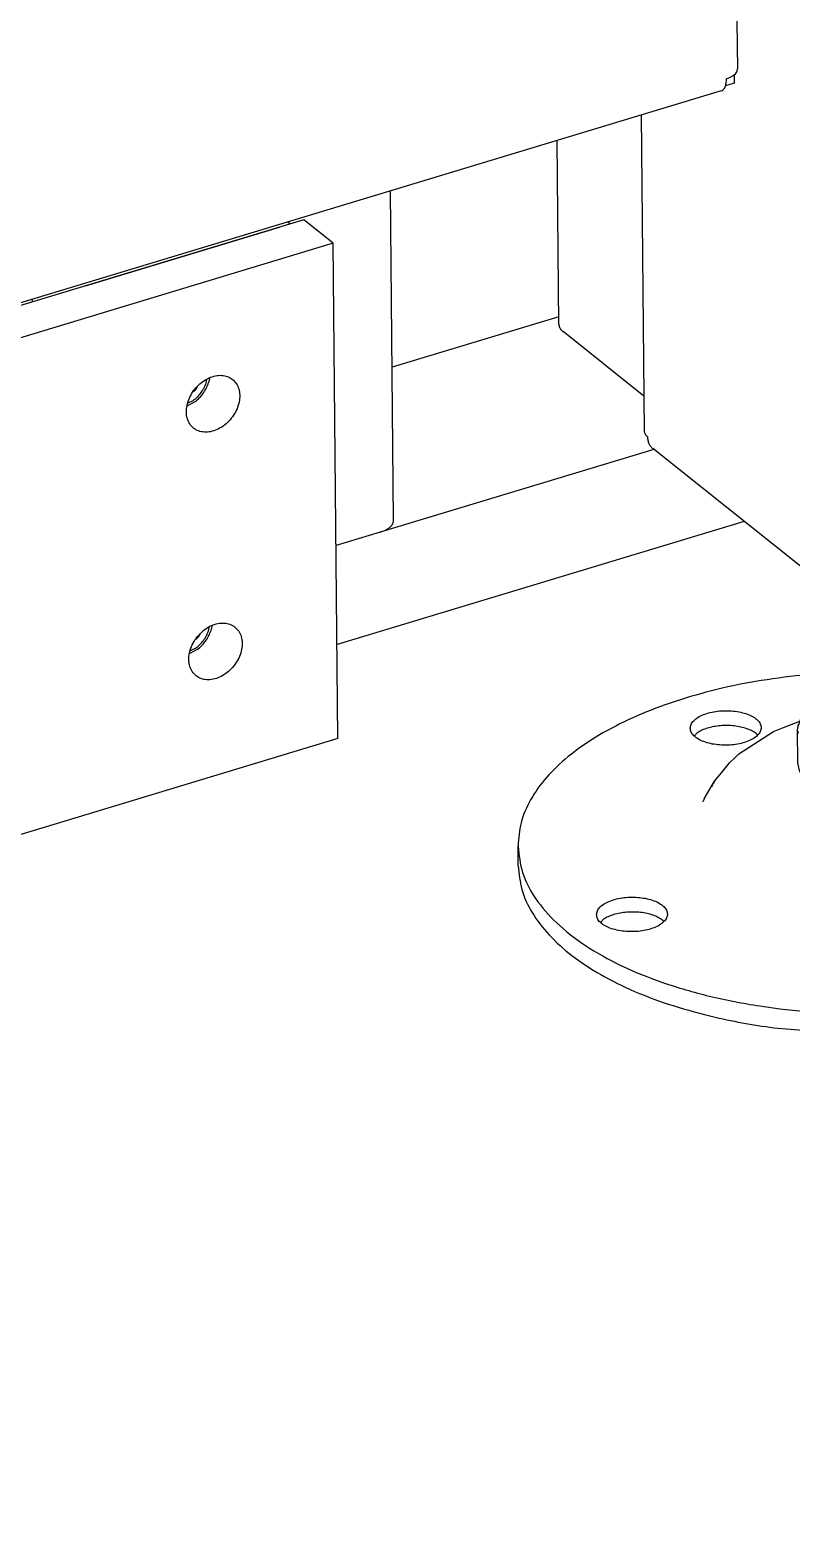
# Model space of a CAD drawing. Header units: millimetres. Extents: x -4653 to 8979, y -13943 to 4840.
# Drawn here: x 4987.8 to 5122.1, y -3116.9 to -2855.6 of the extents above; entities that cross this region are included whole.
import ezdxf

# ---------------------------------------------------------------- set-up
doc = ezdxf.new("R2010")
doc.units = ezdxf.units.MM

# ---------------------------------------------------------------- blocks, each defined once
blk = doc.blocks.new('LAMIERA_Fe_Sp_2_SV_872x329__306', base_point=(5089, -3050.73))
at = {"color": 7, "linetype": 'Continuous'}
for p, q in [((5095.63, -2870.72), (5096.18, -2926.42)), ((5247.38, -3048.72), (5097.68, -2929.51))]:
    blk.add_line(p, q, dxfattribs=at)
for points in [[(5096.18, -2926.42), (5096.21, -2926.68), (5096.33, -2926.93), (5096.51, -2927.18), (5096.75, -2927.41)], [(5096.75, -2927.41), (5096.82, -2928.04), (5097, -2928.61), (5097.29, -2929.11), (5097.68, -2929.51)]]:
    blk.add_spline(points, degree=3, dxfattribs=at)
blk = doc.blocks.new('CARTER_DX_AI_LATI_DEL_TRASPORTO__307', base_point=(5089, -3050.73))
blk.add_blockref('LAMIERA_Fe_Sp_2_SV_872x329__306', (5089, -3050.73))
blk = doc.blocks.new('ASSIEME_CABINA_GS4_SINT_DX__328', base_point=(4445.98, -3076.92))
blk.add_blockref('CARTER_DX_AI_LATI_DEL_TRASPORTO__307', (5089, -3050.73))
blk = doc.blocks.new('FIT_GR_CABINA_GS4_SINT_SX_130047_MAURI__329', base_point=(4445.98, -3076.92))
blk.add_blockref('ASSIEME_CABINA_GS4_SINT_DX__328', (4445.98, -3076.92))
blk = doc.blocks.new('MNT069000010000E_A_2_2_2__386', base_point=(5073.91, -3032.39))
at = {"color": 7, "linetype": 'Continuous'}
for p, q in [((5125.66, -2971.79), (5125.46, -2951.63)), ((5145.62, -2967.68), (5145.66, -2971.59)), ((5125.64, -2969.4), (5122.93, -2969.57)), ((5146.39, -2969.16), (5145.64, -2969.14)), ((5147.68, -2969.32), (5146.39, -2969.16)), ((5124.36, -2976.1), (5123.81, -2977.07)), ((5124.93, -2975.38), (5124.36, -2976.1)), ((5125.48, -2974.81), (5124.93, -2975.38)), ((5125.81, -2974.53), (5125.48, -2974.81)), ((5126.17, -2974.29), (5125.81, -2974.53)), ((5126.91, -2973.89), (5126.17, -2974.29)), ((5127.38, -2974.48), (5128.43, -2975.23)), ((5128.71, -2977.22), (5128.7, -2975.36)), ((5142.71, -2977.08), (5142.7, -2975.26)), ((5143.99, -2974.32), (5142.96, -2975.08)), ((5145.17, -2974.09), (5144.54, -2973.76)), ((5145.98, -2974.63), (5145.32, -2974.16)), ((5145.98, -2974.63), (5146.28, -2974.91)), ((5146.28, -2974.91), (5146.4, -2975.04)), ((5146.6, -2975.31), (5146.99, -2975.81)), ((5146.99, -2975.81), (5147.1, -2975.96)), ((5147.1, -2975.96), (5147.21, -2976.13)), ((5147.21, -2976.13), (5147.47, -2976.56)), ((5118.96, -2979.39), (5120.77, -2978.67)), ((5120.77, -2978.67), (5123.6, -2977.59)), ((5123.24, -2978.73), (5123.23, -2979.02)), ((5123.49, -2977.94), (5123.26, -2978.53)), ((5123.55, -2977.72), (5123.49, -2977.94)), ((5123.68, -2977.4), (5123.55, -2977.72)), ((5123.81, -2977.07), (5123.68, -2977.4)), ((5147.47, -2976.56), (5147.54, -2976.69)), ((5147.54, -2976.69), (5147.95, -2977.67)), ((5147.85, -2977.39), (5151.83, -2978.74)), ((5147.95, -2977.67), (5148.14, -2978.33)), ((5148.14, -2978.33), (5148.23, -2978.77)), ((5148.29, -2984.89), (5148.23, -2978.77)), ((5151.83, -2978.74), (5158.04, -2982.38)), ((5105.03, -2980.16), (5105.54, -2979.63)), ((5112.84, -2983.34), (5118.96, -2979.39)), ((5115.92, -2979.78), (5116.09, -2980.01)), ((5123.29, -2985.13), (5123.23, -2979.02)), ((5111.22, -2984.94), (5112.24, -2983.96)), ((5112.24, -2983.96), (5112.84, -2983.34)), ((5158.04, -2982.38), (5160.32, -2984.45)), ((5109.83, -2986.7), (5111.22, -2984.94)), ((5160.32, -2984.45), (5162.07, -2986.37)), ((5162.07, -2986.37), (5163.07, -2987.65)), ((5106.76, -2991.3), (5108.58, -2988.19)), ((5108.58, -2988.19), (5109.83, -2986.7)), ((5164.94, -2990.73), (5163.07, -2987.65)), ((5164.72, -2990.27), (5164.57, -2990.12)), ((5164.81, -2990.56), (5164.72, -2990.27)), ((5164.94, -2990.73), (5164.81, -2990.56)), ((5073.97, -3003.09), (5073.93, -2999.6)), ((5088.5, -3013.04), (5089.01, -3012.51)), ((5099.39, -3012.66), (5099.56, -3012.89)), ((5154.64, -3027.62), (5163.5, -3025.72)), ((5119.74, -3031.73), (5128.37, -3032.39))]:
    blk.add_line(p, q, dxfattribs=at)
for points in [[(5122.93, -2969.57), (5114.8, -2970.77), (5107.07, -2972.49), (5099.88, -2974.7), (5093.35, -2977.37), (5087.62, -2980.43), (5082.78, -2983.84), (5078.93, -2987.54), (5076.15, -2991.44), (5074.47, -2995.49), (5073.93, -2999.6)], [(5125.66, -2971.79), (5125.78, -2972.5), (5126.11, -2973.2), (5126.65, -2973.87), (5127.38, -2974.48)], [(5143.99, -2974.32), (5144.71, -2973.69), (5145.24, -2973.01), (5145.56, -2972.31), (5145.66, -2971.59)], [(5104.3, -2978.83), (5104.46, -2979.51), (5104.93, -2980.15), (5105.68, -2980.72), (5106.68, -2981.19), (5107.86, -2981.54), (5109.19, -2981.75), (5110.58, -2981.82), (5111.97, -2981.73), (5113.29, -2981.49), (5114.47, -2981.11), (5115.45, -2980.62), (5116.19, -2980.04), (5116.65, -2979.39), (5116.8, -2978.71), (5116.64, -2978.04), (5116.17, -2977.4), (5115.42, -2976.83), (5114.42, -2976.36), (5113.23, -2976.01), (5111.91, -2975.79), (5110.52, -2975.73), (5109.13, -2975.82), (5107.81, -2976.06), (5106.63, -2976.43), (5105.64, -2976.92), (5104.91, -2977.51), (5104.45, -2978.16), (5104.3, -2978.83)], [(5127.38, -2974.48), (5128.63, -2975.21), (5130.15, -2975.79), (5131.89, -2976.23), (5133.76, -2976.48), (5135.71, -2976.56), (5137.65, -2976.44), (5139.52, -2976.15), (5141.25, -2975.69), (5142.75, -2975.07), (5143.99, -2974.32)], [(5128.43, -2975.23), (5129.45, -2975.82), (5130.67, -2976.32), (5132.07, -2976.69), (5133.58, -2976.93)], [(5133.58, -2976.93), (5135.35, -2977.04), (5137.13, -2976.97), (5138.85, -2976.73), (5140.44, -2976.32), (5141.83, -2975.76), (5142.96, -2975.08)], [(5146.09, -2974.74), (5146.04, -2974.68), (5145.98, -2974.63)], [(5109.63, -2978.39), (5108.44, -2978.55), (5107.34, -2978.82), (5106.36, -2979.18), (5105.54, -2979.63)], [(5115.92, -2979.78), (5115.19, -2979.31), (5114.27, -2978.91), (5113.22, -2978.62), (5112.07, -2978.43), (5110.85, -2978.35), (5109.63, -2978.39)], [(5123.36, -2978.12), (5123.28, -2978.43), (5123.24, -2978.73)], [(5128.71, -2977.22), (5128.89, -2977.96), (5129.4, -2978.67), (5130.22, -2979.3), (5131.3, -2979.83), (5132.6, -2980.22), (5134.04, -2980.47)], [(5134.04, -2980.47), (5135.62, -2980.56), (5137.2, -2980.47), (5138.7, -2980.21), (5140.05, -2979.79), (5141.17, -2979.24), (5142.02, -2978.58), (5142.54, -2977.85), (5142.71, -2977.08)], [(5148.14, -2978.06), (5148.12, -2978), (5148.11, -2977.94)], [(5123.25, -2979.32), (5123.28, -2979.52), (5123.32, -2979.73)], [(5123.29, -2985.13), (5123.54, -2986.32), (5124.27, -2987.45), (5125.43, -2988.49), (5127, -2989.4), (5128.9, -2990.14), (5131.06, -2990.68), (5133.41, -2991), (5135.85, -2991.09), (5138.29, -2990.95), (5140.63, -2990.58), (5142.79, -2990), (5144.67, -2989.23), (5146.22, -2988.29), (5147.36, -2987.22), (5148.06, -2986.08), (5148.29, -2984.89)], [(5108.58, -2988.19), (5108.31, -2988.69), (5108.08, -2989.19)], [(5106.76, -2991.3), (5106.62, -2991.56), (5106.48, -2991.83)], [(5073.93, -2999.6), (5074.73, -3004.28), (5077.02, -3008.83), (5080.74, -3013.15), (5085.8, -3017.12), (5092.07, -3020.65), (5099.42, -3023.65), (5107.65, -3026.06), (5116.56, -3027.8), (5125.95, -3028.85), (5135.58, -3029.17), (5145.22, -3028.76), (5154.64, -3027.62)], [(5073.97, -3003.09), (5074.6, -3007.26), (5076.42, -3011.34), (5079.39, -3015.25), (5083.44, -3018.91), (5088.51, -3022.26), (5094.49, -3025.23), (5101.27, -3027.75), (5108.71, -3029.79)], [(5087.77, -3011.72), (5087.93, -3012.39), (5088.4, -3013.03), (5089.15, -3013.6), (5090.14, -3014.07), (5091.33, -3014.42), (5092.66, -3014.64), (5094.05, -3014.7), (5095.44, -3014.61), (5096.76, -3014.37), (5097.94, -3014), (5098.92, -3013.51), (5099.66, -3012.92), (5100.12, -3012.27), (5100.27, -3011.6), (5100.1, -3010.92), (5099.63, -3010.28), (5098.88, -3009.71), (5097.89, -3009.24), (5096.7, -3008.89), (5095.38, -3008.68), (5093.99, -3008.61), (5092.6, -3008.7), (5091.28, -3008.94), (5090.1, -3009.32), (5089.11, -3009.81), (5088.37, -3010.39), (5087.92, -3011.04), (5087.77, -3011.72)], [(5093.1, -3011.28), (5091.91, -3011.43), (5090.81, -3011.7), (5089.82, -3012.06), (5089.01, -3012.51)], [(5099.39, -3012.66), (5098.65, -3012.19), (5097.74, -3011.8), (5096.69, -3011.5), (5095.53, -3011.31), (5094.32, -3011.24), (5093.1, -3011.28)], [(5155.06, -3019.26), (5155.22, -3019.94), (5155.69, -3020.57), (5156.44, -3021.14), (5157.44, -3021.62), (5158.63, -3021.97), (5159.95, -3022.18), (5161.34, -3022.24), (5162.73, -3022.15), (5164.05, -3021.91), (5165.23, -3021.54), (5166.21, -3021.05), (5166.95, -3020.46), (5167.41, -3019.81), (5167.56, -3019.14), (5167.4, -3018.46), (5166.93, -3017.82), (5166.18, -3017.25), (5165.18, -3016.78), (5163.99, -3016.43), (5162.67, -3016.22), (5161.28, -3016.16), (5159.89, -3016.25), (5158.57, -3016.48), (5157.39, -3016.86), (5156.41, -3017.35), (5155.67, -3017.93), (5155.21, -3018.58), (5155.06, -3019.26)], [(5108.71, -3029.79), (5114.13, -3030.89), (5119.74, -3031.73)]]:
    blk.add_spline(points, degree=3, dxfattribs=at)
blk = doc.blocks.new('LAMIERA_Fe_Sp_2__401', base_point=(4581.32, -3025.64))
at = {"color": 7, "linetype": 'Continuous'}
for p, q in [((5108.63, -2459.03), (5112.61, -2862.58)), ((5112.05, -2863.52), (5112.07, -2865.08)), ((5112.07, -2865.08), (5110.5, -2865.55)), ((5109.77, -2866.45), (4680.29, -2996.29))]:
    blk.add_line(p, q, dxfattribs=at)
for points in [[(5110.69, -2864.27), (5111.24, -2864.07), (5111.72, -2863.82), (5112.1, -2863.54), (5112.39, -2863.24), (5112.56, -2862.91), (5112.61, -2862.58)], [(5109.77, -2866.45), (5110.16, -2866.2), (5110.45, -2865.74), (5110.63, -2865.08), (5110.69, -2864.27)]]:
    blk.add_spline(points, degree=3, dxfattribs=at)
blk = doc.blocks.new('CARTER_DX_INF__USCITA_LATO_COMANDI__402', base_point=(4581.32, -3025.64))
blk.add_blockref('LAMIERA_Fe_Sp_2__401', (4581.32, -3025.64))
blk = doc.blocks.new('ASSIEME_CARTERAT_TELAIO_DX_GS4_SINT___403', base_point=(4093.84, -3025.64))
blk.add_blockref('CARTER_DX_INF__USCITA_LATO_COMANDI__402', (4581.32, -3025.64))
blk = doc.blocks.new('TUBOLARE_Fe_100x50x3_L_570__409', base_point=(5041.83, -2946.61))
at = {"color": 7, "linetype": 'Continuous'}
for p, q in [((5051.99, -2942.15), (5051.41, -2884.09)), ((5049.58, -2944.26), (5041.83, -2946.61))]:
    blk.add_line(p, q, dxfattribs=at)
blk.add_spline([(5049.58, -2944.26), (5050.27, -2944.01), (5050.87, -2943.71), (5051.35, -2943.36), (5051.7, -2942.97), (5051.92, -2942.57), (5051.99, -2942.15)], degree=3, dxfattribs=at)
blk = doc.blocks.new('TUBOLARE_Fe_100x50x3_L_570', base_point=(5080.82, -2920.24))
at = {"color": 7, "linetype": 'Continuous'}
for p, q in [((5081.14, -2907.65), (5080.82, -2875.2)), ((5096.11, -2920.24), (5081.87, -2908.89))]:
    blk.add_line(p, q, dxfattribs=at)
blk.add_spline([(5081.14, -2907.65), (5081.19, -2907.98), (5081.33, -2908.3), (5081.56, -2908.6), (5081.87, -2908.89)], degree=3, dxfattribs=at)
blk = doc.blocks.new('TUBOLARE_Fe_100x50x3_L_40', base_point=(4967.73, -2909.85))
at = {"color": 7, "linetype": 'Continuous'}
for p, q in [((4988.23, -2903.19), (4988.23, -2903.66)), ((4979.01, -2906.28), (4978.8, -2906.04)), ((4967.73, -2909.39), (4967.74, -2909.85))]:
    blk.add_line(p, q, dxfattribs=at)
blk = doc.blocks.new('TRAF_TO_Fe_50x10_L_100', base_point=(4988.23, -2965.14))
at = {"color": 7, "linetype": 'Continuous'}
for p, q in [((5033.72, -2889.9), (5033.3, -2889.57)), ((4997.63, -2900.81), (5031.85, -2890.47)), ((4988.23, -2903.19), (4988.23, -2903.66)), ((5017.16, -2919.02), (5017.47, -2918.45)), ((5018.92, -2917.96), (5019.05, -2917.25)), ((5015.75, -2921.47), (5016.63, -2921.02)), ((5016.69, -2919.49), (5017.16, -2919.02)), ((5017.12, -2963.16), (5017.59, -2962.69)), ((5017.59, -2962.69), (5017.9, -2962.12)), ((5019.35, -2961.63), (5019.48, -2960.92)), ((5016.18, -2965.14), (5017.06, -2964.69))]:
    blk.add_line(p, q, dxfattribs=at)
for points in [[(5018.01, -2919.65), (5018.54, -2918.83), (5018.92, -2917.96)], [(5016.63, -2921.02), (5017.37, -2920.39), (5018.01, -2919.65)], [(5018.44, -2963.33), (5018.97, -2962.5), (5019.35, -2961.63)], [(5017.06, -2964.69), (5017.8, -2964.07), (5018.44, -2963.33)]]:
    blk.add_spline(points, degree=3, dxfattribs=at)
blk = doc.blocks.new('TRAF_TO_Fe_50x20_L_260_1__420', base_point=(5041.83, -2964.08))
at = {"color": 7, "linetype": 'Continuous'}
for p, q in [((5081.13, -2906.27), (5051.72, -2915.16)), ((5097.88, -2929.66), (5049.58, -2944.26)), ((5049.58, -2944.26), (5041.83, -2946.61)), ((5113.83, -2942.36), (5042, -2964.08))]:
    blk.add_line(p, q, dxfattribs=at)
blk = doc.blocks.new('PIATTO_INFERIORE_DI_BLOCCAGGIO__421', base_point=(4585.35, -3116.93))
at = {"color": 7, "linetype": 'Continuous'}
for p, q in [((5036.12, -2889.18), (4680.29, -2996.75)), ((5041.3, -2893.3), (5036.12, -2889.18)), ((5041.3, -2893.3), (4590.53, -3029.58)), ((5042.16, -2980.65), (5041.3, -2893.3)), ((5019.5, -2917.04), (5019.44, -2917.61)), ((5016.91, -2921.29), (5015.6, -2921.97)), ((5019.93, -2960.72), (5019.87, -2961.29)), ((5017.34, -2964.96), (5016.04, -2965.64)), ((5042.16, -2980.65), (4591.39, -3116.93))]:
    blk.add_line(p, q, dxfattribs=at)
for points in [[(5023.56, -2917.3), (5022.69, -2916.81), (5021.67, -2916.6), (5020.56, -2916.68), (5019.43, -2917.05), (5018.34, -2917.68), (5017.35, -2918.54), (5016.52, -2919.57), (5015.91, -2920.73), (5015.54, -2921.93), (5015.43, -2923.12), (5015.6, -2924.22), (5016.04, -2925.17), (5016.71, -2925.91), (5017.58, -2926.4), (5018.6, -2926.61), (5019.71, -2926.53), (5020.84, -2926.16), (5021.93, -2925.53), (5022.92, -2924.67), (5023.75, -2923.63), (5024.36, -2922.48), (5024.73, -2921.27), (5024.84, -2920.09), (5024.67, -2918.99), (5024.23, -2918.04), (5023.56, -2917.3)], [(5018.48, -2919.64), (5019.05, -2918.65), (5019.44, -2917.61)], [(5016.91, -2921.29), (5017.76, -2920.53), (5018.48, -2919.64)], [(5023.99, -2960.98), (5023.12, -2960.49), (5022.1, -2960.28), (5020.99, -2960.36), (5019.86, -2960.72), (5018.77, -2961.35), (5017.78, -2962.21), (5016.95, -2963.25), (5016.34, -2964.4), (5015.97, -2965.61), (5015.86, -2966.8), (5016.03, -2967.89), (5016.47, -2968.84), (5017.14, -2969.58), (5018.01, -2970.07), (5019.03, -2970.28), (5020.14, -2970.2), (5021.27, -2969.84), (5022.37, -2969.2), (5023.35, -2968.35), (5024.18, -2967.31), (5024.8, -2966.15), (5025.17, -2964.95), (5025.27, -2963.76), (5025.1, -2962.66), (5024.66, -2961.72), (5023.99, -2960.98)], [(5017.34, -2964.96), (5018.19, -2964.2), (5018.91, -2963.31), (5019.48, -2962.32), (5019.87, -2961.29)]]:
    blk.add_spline(points, degree=3, dxfattribs=at)
blk = doc.blocks.new('RBTESALDA001059_TELAIO_DX_TRASPORTO_GS4_SINT_1__423', base_point=(4056.92, -3173.95))
for name, p in [('TUBOLARE_Fe_100x50x3_L_570', (5080.82, -2920.24)), ('TUBOLARE_Fe_100x50x3_L_570__409', (5041.83, -2946.61)), ('PIATTO_INFERIORE_DI_BLOCCAGGIO__421', (4585.35, -3116.93)), ('TRAF_TO_Fe_50x10_L_100', (4988.23, -2965.14)), ('TUBOLARE_Fe_100x50x3_L_40', (4967.73, -2909.85)), ('TRAF_TO_Fe_50x20_L_260_1__420', (5041.83, -2964.08))]:
    blk.add_blockref(name, p)
blk = doc.blocks.new('FIT_GR_TELAIO_DX_GS4_SINT_130047_MAURI__424', base_point=(4036.31, -3224.59))
for name, p in [('ASSIEME_CARTERAT_TELAIO_DX_GS4_SINT___403', (4093.84, -3025.64)), ('RBTESALDA001059_TELAIO_DX_TRASPORTO_GS4_SINT_1__423', (4056.92, -3173.95)), ('MNT069000010000E_A_2_2_2__386', (5073.91, -3032.39))]:
    blk.add_blockref(name, p)
blk = doc.blocks.new('LEGMCS000183-4_18U11B_GS4_SYNTECH_DX_1__446', base_point=(4036.31, -3224.59))
for name, p in [('FIT_GR_CABINA_GS4_SINT_SX_130047_MAURI__329', (4445.98, -3076.92)), ('FIT_GR_TELAIO_DX_GS4_SINT_130047_MAURI__424', (4036.31, -3224.59))]:
    blk.add_blockref(name, p)
blk = doc.blocks.new('Assonometria2', base_point=(5332, -2209))
blk.add_blockref('LEGMCS000183-4_18U11B_GS4_SYNTECH_DX_1__446', (4036.31, -3224.59))

msp = doc.modelspace()

# ---------------------------------------------------------------- block references
msp.add_blockref('Assonometria2', (5332, -2209))

doc.saveas('drawing.dxf')
